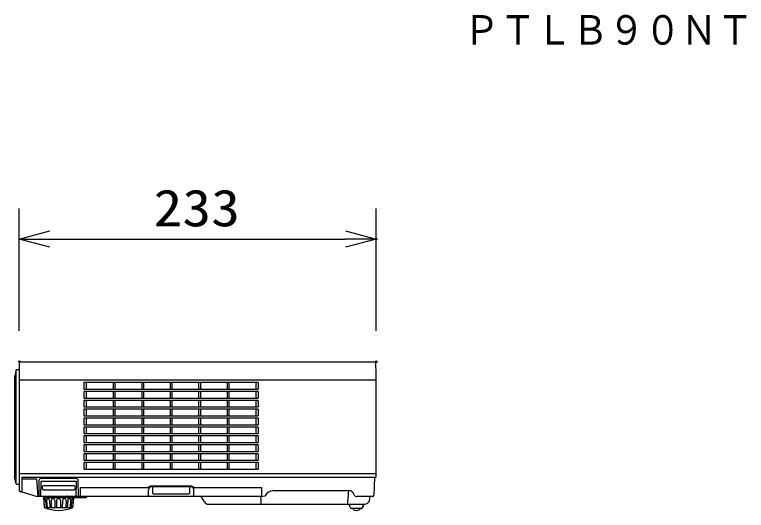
# Model space of a CAD drawing. Units: millimetres, scale not verified. Extents: x -63 to 63, y -57 to 57.
# Drawn here: x 14.67 to 62.42, y 16.3 to 48.67 of the extents above; entities that cross this region are included whole.
import ezdxf
from ezdxf.enums import TextEntityAlignment as Align

# ---------------------------------------------------------------- set-up
doc = ezdxf.new("R2010")
doc.units = ezdxf.units.MM
doc.header["$LTSCALE"] = 0.190236
doc.header["$PDMODE"] = 32
doc.header["$PDSIZE"] = 0.0951
for name, color, linetype in [('0-1_TOUROKU', 1, 'Continuous'), ('0-3_GAIKEI', 1, 'Continuous'), ('0-4_KIJUN', 7, 'Continuous')]:
    doc.layers.add(name, color=color, linetype=linetype)
doc.styles.add('ＭＳ ゴシック', font='')
doc.styles.get('ＭＳ ゴシック').set_extended_font_data('MS Gothic')

# ---------------------------------------------------------------- blocks, each defined once
blk = doc.blocks.new('_OPEN30')
at = {"layer": '0-4_KIJUN'}
blk.add_line((0, 0), (-1, 0), dxfattribs=at)
blk.add_lwpolyline([(-1, 0.26795), (0, 0), (-1, -0.26795)], dxfattribs=at)

msp = doc.modelspace()

# ---------------------------------------------------------------- linework, layer by layer
at = {"layer": '0-3_GAIKEI', "color": 3}
for p, q in [((14.9672, 28.0146), (14.9672, 36.0146)), ((38.2672, 28.0146), (38.2672, 36.0146)), ((16.9672, 34.0146), (36.2672, 34.0146))]:
    msp.add_line(p, q, dxfattribs=at)
at = {"layer": '0-3_GAIKEI', "color": 7}
for p, q in [((14.9672, 25.9041), (14.9672, 17.6041)), ((38.2672, 25.2241), (38.2494, 25.9067)), ((14.7668, 25.4706), (14.6672, 25.0025)), ((14.7926, 25.5022), (14.7668, 25.4706)), ((14.7926, 25.5023), (14.9672, 25.5028)), ((14.9672, 25.312), (14.9672, 25.312)), ((14.6672, 25.0025), (14.6672, 18.5153)), ((14.9672, 19.1496), (14.9672, 19.1496)), ((14.9672, 19.1139), (14.9672, 19.1139)), ((14.9672, 19.0937), (14.9672, 19.0937)), ((14.9672, 19.0587), (14.9672, 19.0587)), ((14.9672, 19.0389), (14.9672, 19.0389)), ((14.9672, 19.0048), (14.9672, 19.0048)), ((14.9672, 18.9854), (14.9672, 18.9854)), ((14.9672, 18.952), (14.9672, 18.952)), ((14.9672, 18.9331), (14.9672, 18.9331)), ((14.9672, 18.9005), (14.9672, 18.9005)), ((14.9672, 18.882), (14.9672, 18.882)), ((14.7668, 18.0471), (14.6672, 18.5153)), ((14.9672, 18.576), (14.9672, 18.576)), ((14.9672, 18.5608), (14.9672, 18.5608)), ((14.9672, 18.535), (14.9672, 18.535)), ((14.9672, 18.5204), (14.9672, 18.5204)), ((14.9672, 18.4955), (14.9672, 18.4955)), ((14.9672, 18.4814), (14.9672, 18.4814)), ((14.9672, 18.4574), (14.9672, 18.4574)), ((14.9672, 18.4438), (14.9672, 18.4438)), ((14.9672, 18.4208), (14.9672, 18.4208)), ((14.9672, 18.4077), (14.9672, 18.4077)), ((14.9672, 18.3731), (14.9672, 18.3731)), ((14.9672, 18.3519), (14.9672, 18.3519)), ((14.9672, 18.3399), (14.9672, 18.3399)), ((14.9672, 18.3197), (14.9672, 18.3197)), ((14.9672, 18.3082), (14.9672, 18.3082)), ((14.9672, 18.289), (14.9672, 18.289)), ((14.9672, 18.2781), (14.9672, 18.2781)), ((14.9672, 18.2598), (14.9672, 18.2598)), ((14.9672, 18.2495), (14.9672, 18.2495)), ((14.9672, 18.2224), (14.9672, 18.2224)), ((14.9672, 18.206), (14.9672, 18.206)), ((14.9672, 18.2058), (14.9672, 18.2058)), ((14.9672, 18.1969), (14.9672, 18.1969)), ((14.9672, 18.1815), (14.9672, 18.1815)), ((14.9672, 18.1729), (14.9672, 18.1729)), ((14.9672, 18.1585), (14.9672, 18.1585)), ((14.9672, 18.1505), (14.9672, 18.1505)), ((38.1605, 18.4682), (38.1197, 17.3006)), ((14.7926, 18.0156), (14.7668, 18.0471)), ((14.7926, 18.0155), (14.9672, 18.0149)), ((14.9672, 18.1371), (14.9672, 18.1371)), ((14.9672, 18.1296), (14.9672, 18.1296)), ((14.9672, 18.1173), (14.9672, 18.1173)), ((14.9672, 18.1104), (14.9672, 18.1104)), ((15.1345, 17.5041), (15.0672, 17.5041)), ((15.1345, 17.5041), (16.1272, 17.2041)), ((16.9442, 17.2041), (16.1272, 17.2041)), ((16.9897, 17.2341), (18.0844, 17.2341)), ((30.7385, 17.2155), (18.1289, 17.2041)), ((19.3371, 17.1541), (19.377, 17.1934)), ((27.0506, 16.8541), (26.8486, 17.2041)), ((30.7385, 17.2155), (31.0197, 17.2586)), ((30.7536, 16.9779), (30.7385, 17.2155)), ((31.5415, 17.5913), (36.4564, 17.5913)), ((38.0198, 17.2041), (37.0076, 17.2062)), ((16.5918, 17.1541), (18.4827, 17.1541)), ((18.4827, 17.1541), (19.3371, 17.1541)), ((30.7536, 16.7041), (30.7536, 16.9779)), ((27.3104, 16.7041), (37.5175, 16.7041)), ((36.5621, 16.5082), (36.5097, 16.7041)), ((37.2953, 16.4341), (36.6587, 16.4341)), ((36.7538, 16.434), (36.7608, 16.3532)), ((37.2003, 16.4341), (37.1932, 16.3532)), ((37.3919, 16.5082), (37.4444, 16.7041)), ((37.4444, 16.7041), (37.3919, 16.5082))]:
    msp.add_line(p, q, dxfattribs=at)
at = {"layer": '0-3_GAIKEI'}
for p, q in [((14.7672, 18.0467), (14.7672, 25.4711)), ((38.2672, 24.8041), (14.9672, 24.8041)), ((19.1845, 24.6418), (19.1845, 24.2164)), ((30.5699, 24.6418), (19.1845, 24.6418)), ((19.3391, 24.6418), (19.3391, 24.2164)), ((21.0978, 24.6418), (21.0978, 24.2164)), ((21.2167, 24.6418), (21.2167, 24.2164)), ((22.9578, 24.6418), (22.9578, 24.2164)), ((23.0767, 24.6418), (23.0767, 24.2164)), ((24.8178, 24.6418), (24.8178, 24.2164)), ((24.9367, 24.6418), (24.9367, 24.2164)), ((26.6778, 24.6418), (26.6778, 24.2164)), ((26.7967, 24.6418), (26.7967, 24.2164)), ((28.5378, 24.6418), (28.5378, 24.2164)), ((28.6567, 24.6418), (28.6567, 24.2164)), ((30.4156, 24.6418), (30.4156, 24.2194)), ((30.5699, 24.6418), (30.5699, 24.2164)), ((19.1845, 24.2164), (30.5699, 24.2164)), ((19.1845, 24.0618), (19.1845, 23.6364)), ((30.5699, 24.0618), (19.1845, 24.0618)), ((19.3391, 24.0618), (19.3391, 23.6364)), ((21.0978, 24.0618), (21.0978, 23.6364)), ((21.2167, 24.0618), (21.2167, 23.6364)), ((22.9578, 24.0618), (22.9578, 23.6364)), ((23.0767, 24.0618), (23.0767, 23.6364)), ((24.8178, 24.0618), (24.8178, 23.6364)), ((24.9367, 24.0618), (24.9367, 23.6364)), ((26.6778, 24.0618), (26.6778, 23.6364)), ((26.7967, 24.0618), (26.7967, 23.6364)), ((28.5378, 24.0618), (28.5378, 23.6364)), ((28.6567, 24.0618), (28.6567, 23.6364)), ((30.4156, 24.0618), (30.4156, 23.6394)), ((30.5699, 24.0618), (30.5699, 23.6364)), ((19.1845, 23.6364), (30.5699, 23.6364)), ((19.1845, 23.4818), (19.1845, 23.0564)), ((30.5699, 23.4818), (19.1845, 23.4818)), ((19.3391, 23.4818), (19.3391, 23.0564)), ((21.0978, 23.4818), (21.0978, 23.0564)), ((21.2167, 23.4818), (21.2167, 23.0564)), ((22.9578, 23.4818), (22.9578, 23.0564)), ((23.0767, 23.4818), (23.0767, 23.0564)), ((24.8178, 23.4818), (24.8178, 23.0564)), ((24.9367, 23.4818), (24.9367, 23.0564)), ((26.6778, 23.4818), (26.6778, 23.0564)), ((26.7967, 23.4818), (26.7967, 23.0564)), ((28.5378, 23.4818), (28.5378, 23.0564)), ((28.6567, 23.4818), (28.6567, 23.0564)), ((30.4156, 23.4818), (30.4156, 23.0594)), ((30.5699, 23.4818), (30.5699, 23.0564)), ((19.1845, 23.0564), (30.5699, 23.0564)), ((19.1845, 22.9018), (19.1845, 22.4764)), ((30.5699, 22.9018), (19.1845, 22.9018)), ((19.1845, 22.4764), (30.5699, 22.4764)), ((19.3391, 22.9018), (19.3391, 22.4764)), ((21.0978, 22.9018), (21.0978, 22.4764)), ((21.2167, 22.9018), (21.2167, 22.4764)), ((22.9578, 22.9018), (22.9578, 22.4764)), ((23.0767, 22.9018), (23.0767, 22.4764)), ((24.8178, 22.9018), (24.8178, 22.4764)), ((24.9367, 22.9018), (24.9367, 22.4764)), ((26.6778, 22.9018), (26.6778, 22.4764)), ((26.7967, 22.9018), (26.7967, 22.4764)), ((28.5378, 22.9018), (28.5378, 22.4764)), ((28.6567, 22.9018), (28.6567, 22.4764)), ((30.4156, 22.9018), (30.4156, 22.4794)), ((30.5699, 22.9018), (30.5699, 22.4764)), ((19.1845, 22.3218), (19.1845, 21.8964)), ((30.5699, 22.3218), (19.1845, 22.3218)), ((19.3391, 22.3218), (19.3391, 21.8964)), ((21.0978, 22.3218), (21.0978, 21.8964)), ((21.2167, 22.3218), (21.2167, 21.8964)), ((22.9578, 22.3218), (22.9578, 21.8964)), ((23.0767, 22.3218), (23.0767, 21.8964)), ((24.8178, 22.3218), (24.8178, 21.8964)), ((24.9367, 22.3218), (24.9367, 21.8964)), ((26.6778, 22.3218), (26.6778, 21.8964)), ((26.7967, 22.3218), (26.7967, 21.8964)), ((28.5378, 22.3218), (28.5378, 21.8964)), ((28.6567, 22.3218), (28.6567, 21.8964)), ((30.4156, 22.3218), (30.4156, 21.8994)), ((30.5699, 22.3218), (30.5699, 21.8964)), ((19.1845, 21.8964), (30.5699, 21.8964)), ((19.1845, 21.7418), (19.1845, 21.3164)), ((30.5699, 21.7418), (19.1845, 21.7418)), ((19.3391, 21.7418), (19.3391, 21.3164)), ((21.0978, 21.7418), (21.0978, 21.3164)), ((21.2167, 21.7418), (21.2167, 21.3164)), ((22.9578, 21.7418), (22.9578, 21.3164)), ((23.0767, 21.7418), (23.0767, 21.3164)), ((24.8178, 21.7418), (24.8178, 21.3164)), ((24.9367, 21.7418), (24.9367, 21.3164)), ((26.6778, 21.7418), (26.6778, 21.3164)), ((26.7967, 21.7418), (26.7967, 21.3164)), ((28.5378, 21.7418), (28.5378, 21.3164)), ((28.6567, 21.7418), (28.6567, 21.3164)), ((30.4156, 21.7418), (30.4156, 21.3194)), ((30.5699, 21.7418), (30.5699, 21.3164)), ((19.1845, 21.3164), (30.5699, 21.3164)), ((19.1845, 21.1618), (19.1845, 20.7364)), ((30.5699, 21.1618), (19.1845, 21.1618)), ((19.3391, 21.1618), (19.3391, 20.7364)), ((21.0978, 21.1618), (21.0978, 20.7364)), ((21.2167, 21.1618), (21.2167, 20.7364)), ((22.9578, 21.1618), (22.9578, 20.7364)), ((23.0767, 21.1618), (23.0767, 20.7364)), ((24.8178, 21.1618), (24.8178, 20.7364)), ((24.9367, 21.1618), (24.9367, 20.7364)), ((26.6778, 21.1618), (26.6778, 20.7364)), ((26.7967, 21.1618), (26.7967, 20.7364)), ((28.5378, 21.1618), (28.5378, 20.7364)), ((28.6567, 21.1618), (28.6567, 20.7364)), ((30.4156, 21.1618), (30.4156, 20.7394)), ((30.5699, 21.1618), (30.5699, 20.7364)), ((19.1845, 20.7364), (30.5699, 20.7364)), ((19.1845, 20.5818), (19.1845, 20.1564)), ((30.5699, 20.5818), (19.1845, 20.5818)), ((19.3391, 20.5818), (19.3391, 20.1564)), ((21.0978, 20.5818), (21.0978, 20.1564)), ((21.2167, 20.5818), (21.2167, 20.1564)), ((22.9578, 20.5818), (22.9578, 20.1564)), ((23.0767, 20.5818), (23.0767, 20.1564)), ((24.8178, 20.5818), (24.8178, 20.1564)), ((24.9367, 20.5818), (24.9367, 20.1564)), ((26.6778, 20.5818), (26.6778, 20.1564)), ((26.7967, 20.5818), (26.7967, 20.1564)), ((28.5378, 20.5818), (28.5378, 20.1564)), ((28.6567, 20.5818), (28.6567, 20.1564)), ((30.4156, 20.5818), (30.4156, 20.1594)), ((30.5699, 20.5818), (30.5699, 20.1564)), ((19.1845, 20.1564), (30.5699, 20.1564)), ((19.1845, 20.0018), (19.1845, 19.5764)), ((30.5699, 20.0018), (19.1845, 20.0018)), ((19.3391, 20.0018), (19.3391, 19.5764)), ((21.0978, 20.0018), (21.0978, 19.5764)), ((21.2167, 20.0018), (21.2167, 19.5764)), ((22.9578, 20.0018), (22.9578, 19.5764)), ((23.0767, 20.0018), (23.0767, 19.5764)), ((24.8178, 20.0018), (24.8178, 19.5764)), ((24.9367, 20.0018), (24.9367, 19.5764)), ((26.6778, 20.0018), (26.6778, 19.5764)), ((26.7967, 20.0018), (26.7967, 19.5764)), ((28.5378, 20.0018), (28.5378, 19.5764)), ((28.6567, 20.0018), (28.6567, 19.5764)), ((30.4156, 20.0018), (30.4156, 19.5794)), ((30.5699, 20.0018), (30.5699, 19.5764)), ((19.1845, 19.5764), (30.5699, 19.5764)), ((19.1845, 19.4218), (19.1845, 18.9964)), ((30.5699, 19.4218), (19.1845, 19.4218)), ((19.3391, 19.4218), (19.3391, 18.9964)), ((21.0978, 19.4218), (21.0978, 18.9964)), ((21.2167, 19.4218), (21.2167, 18.9964)), ((22.9578, 19.4218), (22.9578, 18.9964)), ((23.0767, 19.4218), (23.0767, 18.9964)), ((24.8178, 19.4218), (24.8178, 18.9964)), ((24.9367, 19.4218), (24.9367, 18.9964)), ((26.6778, 19.4218), (26.6778, 18.9964)), ((26.7967, 19.4218), (26.7967, 18.9964)), ((28.5378, 19.4218), (28.5378, 18.9964)), ((28.6567, 19.4218), (28.6567, 18.9964)), ((30.4156, 19.4218), (30.4156, 18.9994)), ((30.5699, 19.4218), (30.5699, 18.9964)), ((14.9672, 18.7041), (38.2672, 18.7041)), ((19.1845, 18.9964), (30.5699, 18.9964)), ((15.1429, 18.4682), (15.1295, 17.5041)), ((16.1152, 18.3313), (15.141, 18.3313)), ((15.1429, 18.4682), (38.2672, 18.4682)), ((16.1951, 17.2041), (16.1152, 18.3313)), ((16.2555, 18.2485), (16.2377, 17.2041)), ((16.3743, 17.2041), (16.392, 18.2191)), ((18.689, 18.379), (16.3855, 18.379)), ((16.392, 18.2191), (18.6824, 18.2191)), ((18.6824, 18.2191), (18.6707, 17.2041)), ((18.8368, 17.2041), (18.8189, 18.2485)), ((16.5967, 17.9198), (18.4917, 17.9198)), ((18.9665, 17.2041), (18.9767, 17.8016)), ((18.9767, 17.8016), (23.3815, 17.8016)), ((26.1672, 17.8937), (23.5872, 17.8937)), ((23.5872, 17.8412), (23.5872, 17.8937)), ((26.1816, 17.8406), (23.5872, 17.8412)), ((23.6607, 17.8412), (23.6607, 17.434)), ((26.0937, 17.4341), (26.0937, 17.8412)), ((26.373, 17.8016), (30.7777, 17.8016)), ((30.7777, 17.8016), (30.7876, 17.223)), ((30.7777, 17.8016), (30.7876, 17.223)), ((16.5967, 17.6339), (18.4917, 17.6339)), ((23.4016, 17.2041), (23.4016, 17.6359)), ((23.7107, 17.3841), (26.0437, 17.3841)), ((26.3672, 17.2041), (26.3672, 17.6359)), ((16.6255, 16.4882), (16.5871, 16.9583)), ((16.6875, 16.9583), (16.7258, 16.4882)), ((16.7557, 16.9583), (16.7851, 16.4882)), ((16.9412, 16.9583), (16.9705, 16.4882)), ((17.0433, 16.9583), (17.0592, 16.4882)), ((17.2857, 16.9583), (17.3015, 16.4882)), ((17.406, 16.9583), (17.4061, 16.4882)), ((17.6684, 16.9583), (17.6683, 16.4882)), ((17.7888, 16.9583), (17.773, 16.4882)), ((18.0312, 16.9583), (18.0152, 16.4882)), ((18.1332, 16.9583), (18.1039, 16.4882)), ((18.3188, 16.9583), (18.2894, 16.4882)), ((18.3869, 16.9583), (18.3486, 16.4882)), ((18.4874, 16.9583), (18.449, 16.4882)), ((36.4027, 16.7041), (36.4027, 16.9779)), ((16.6043, 16.4882), (18.4701, 16.4882))]:
    msp.add_line(p, q, dxfattribs=at)
at = {"layer": '0-3_GAIKEI', "color": 7}
for points in [[(15.0672, 26.0041), (37.1854, 26.0041), (37.5489, 26.0041), (38.1494, 26.0041)], [(38.2672, 18.4682), (38.2672, 24.8041), (38.2672, 25.2241)]]:
    msp.add_lwpolyline(points, dxfattribs=at)
for centre, radius, start, end in [((15.0672, 25.9041), 0.1, 89.99996, 180), ((38.1494, 25.9041), 0.1, 1.5, 89.99996), ((15.0672, 17.6041), 0.1, 180, 270), ((16.995, 17.1732), 0.0611, 94.89678, 198.25798), ((18.0792, 17.1732), 0.0611, 341.74202, 85.10322), ((31.5753, 16.9628), 0.6294, 93.07544, 151.9713), ((36.458, 17.2017), 0.3896, 16.95604, 90.23779), ((36.9792, 17.3581), 0.1545, 196.06637, 280.59879), ((37.4937, 17.0631), 0.3598, 273.79902, 23.06899), ((38.0198, 17.3041), 0.1, 270, 357.99999), ((16.5935, 17.1025), 0.0516, 91.93829, 183.08507), ((22.7383, 17.9429), 6.2534, 187.74929, 189.05854), ((15695.2921, 1400.1102), 15739.6207, 185.04149, 185.04321), ((-15660.2177, 1400.1102), 15739.6207, 354.95679, 354.95851), ((18.4809, 17.1025), 0.0516, 356.91493, 88.06171), ((12.3361, 17.9429), 6.2534, 350.94146, 352.25071), ((27.3104, 17.004), 0.3, 209.99524, 270.00348), ((17.5372, 18.7621), 2.458, 247.69633, 292.30367), ((36.6587, 16.5341), 0.1, 194.99997, 269.99998), ((36.977, 16.8042), 0.5001, 244.3881, 295.6128), ((37.2953, 16.5341), 0.1, 270.00002, 345.00003)]:
    msp.add_arc(centre, radius, start, end, dxfattribs=at)
at = {"layer": '0-3_GAIKEI'}
for centre, radius, start, end in [((16.3883, 18.2462), 0.1328, 91.21658, 179.00965), ((18.6861, 18.2462), 0.1328, 0.99296, 88.78152), ((16.5967, 17.7768), 0.143, 90, 270), ((18.4917, 17.7768), 0.143, 270, 90), ((23.5896, 17.6125), 0.2812, 90.4859, 137.7302), ((23.6125, 17.6312), 0.2109, 96.88053, 178.7342), ((26.1648, 17.6124), 0.2813, 42.27471, 89.5092), ((26.1564, 17.6312), 0.2109, 1.2658, 83.11947), ((23.7123, 17.4356), 0.0516, 181.77417, 268.19785), ((26.0421, 17.4357), 0.0516, 271.76521, 358.23477), ((15374.3183, -1324.4523), 15396.4636, 174.99943, 175.00172), ((16.8873, 16.9578), 0.1316, 136.62016, 179.78105), ((16.843, 17.0097), 0.0642, 41.6659, 143.14568), ((16.7918, 16.9391), 0.1506, 7.33825, 48.80588), ((17.1645, 16.9525), 0.1213, 2.75448, 177.23182), ((17.5372, 16.9416), 0.1323, 7.25335, 172.73399), ((17.91, 16.9525), 0.1213, 2.76818, 177.24552), ((18.2826, 16.9391), 0.1506, 131.19412, 172.66175), ((18.2314, 17.0097), 0.0642, 36.85432, 138.3341), ((18.1871, 16.9578), 0.1316, 0.21895, 43.37984)]:
    msp.add_arc(centre, radius, start, end, dxfattribs=at)
for centre, major_axis in [((16.6373, 16.9583), (-0.0171, 0.1157)), ((18.4371, 16.9583), (0.0171, 0.1157))]:
    msp.add_ellipse(centre, major_axis=major_axis, ratio=0.425362, start_param=4.6493515, end_param=7.7909442, dxfattribs=at)
at = {"layer": '0-4_KIJUN'}
for p in [(38.2672, 34.0146), (14.9672, 26.0146), (38.2672, 26.0146)]:
    msp.add_point(p, dxfattribs=at)

# ---------------------------------------------------------------- block references
at = {"layer": '0-3_GAIKEI', "xscale": 2, "yscale": 2, "rotation": 180}
msp.add_blockref('_OPEN30', (14.9672, 34.0146), dxfattribs=at)
at = {"layer": '0-3_GAIKEI', "xscale": 2, "yscale": 2}
msp.add_blockref('_OPEN30', (38.2672, 34.0146), dxfattribs=at)

# ---------------------------------------------------------------- texts
at = {"layer": '0-1_TOUROKU', "style": 'ＭＳ ゴシック', "width": 0.9}
msp.add_text('ＰＴＬＢ９０ＮＴ', height=1.925, dxfattribs=at).set_placement((43.9667, 46.13), align=Align.BOTTOM_LEFT)
at = {"layer": '0-3_GAIKEI', "color": 3, "style": 'ＭＳ ゴシック', "width": 1.15}
msp.add_text('233', height=2.406, dxfattribs=at).set_placement((23.7301, 34.1242), align=Align.BOTTOM_LEFT)

doc.saveas('drawing.dxf')
